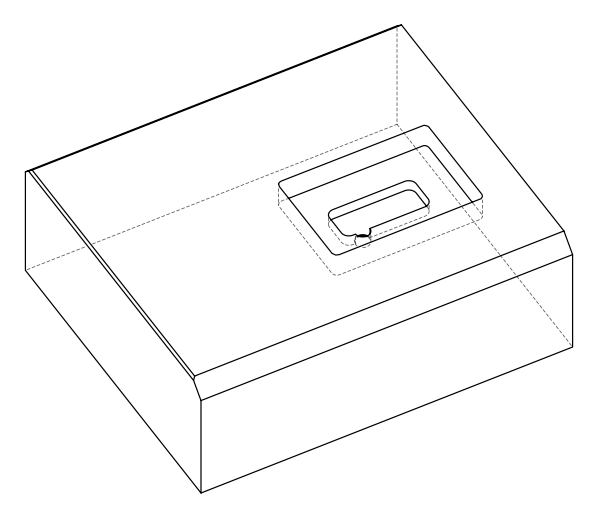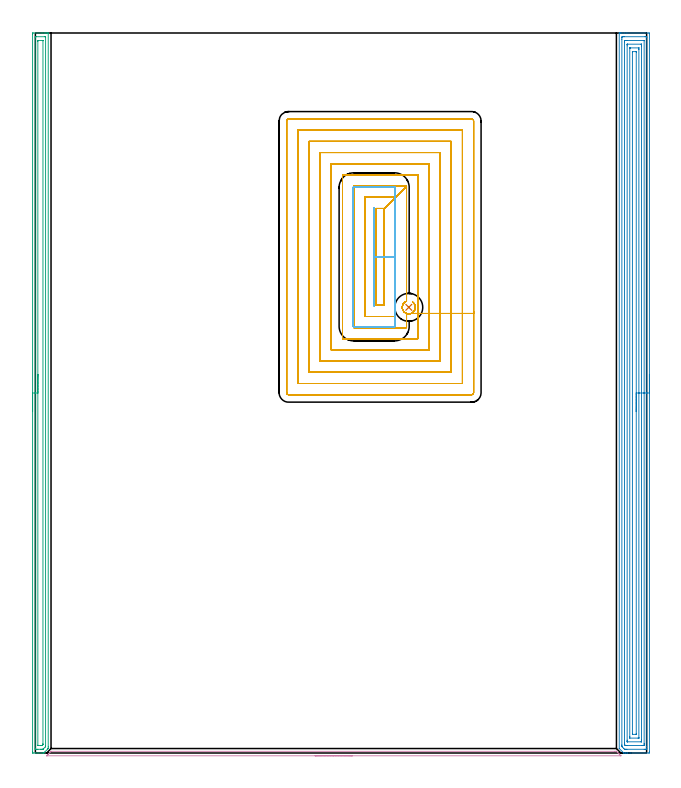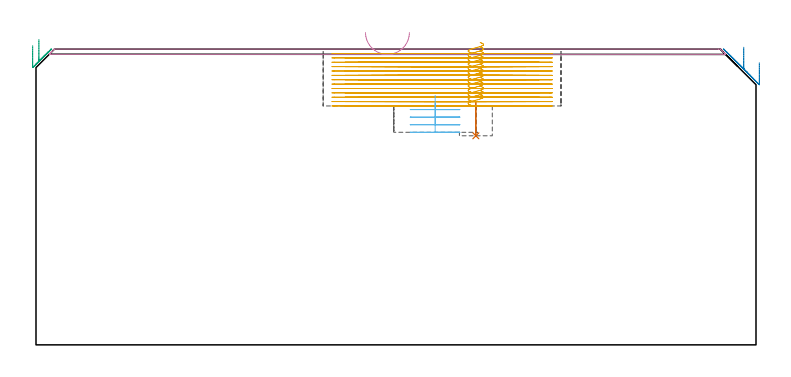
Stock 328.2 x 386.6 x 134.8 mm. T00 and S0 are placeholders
(PLAN: 6 operations, 3 tool changes, 107.9 min)
(1 INDEXABLE_INSERT_DRILL_BLIND_HOLE_FROM_SOLID | STEP1POCKET | UGT0302_001 | 0.07 min | 6963 mm3)
(2 AREA_MILL | FG_CHAMFER_SURFACE | UGT0205_001 | 18.85 min | 50730 mm3)
(3 AREA_MILL_1 | FG_CHAMFER_SURFACE_1 | UGT0205_001 | 9.5 min | 13640 mm3)
(4 AREA_MILL_2 | FG_CHAMFER_SURFACE_2 | UGT0205_001 | 2.61 min | 917 mm3)
(5 MILL_RECTANGULAR_POCKET | POCKET_RECTANGULAR_STRAIGHT | NXT0201_009 | Follow Part, ap 2, ae 75% | 74 min | 432909 mm3)
(6 MILL_RECTANGULAR_POCKET_1 | POCKET_RECTANGULAR_STRAIGHT_1 | UGT0201_133 | Follow Part, ap 3.75, ae 75% | 2.92 min | 39012 mm3)
(TOOL UGT0302_001 | Indexable Insert Drill 15mm | D15 PA180 FL50 Z2)
(TOOL UGT0205_001 | Chamfer Mill 20 x 3 x 45 deg. | D20 FL50 Z2)
(TOOL NXT0201_009 | ENDMILL 8mm [2P460-0800-NA 1630] | D8 FL26 Z6)
(TOOL UGT0201_133 | Carbide End Mill 15.0 | D15 FL30 Z4)
(OP 1 INDEXABLE_INSERT_DRILL_BLIND_HOLE_FROM_SOLID)
G17 G21 G94 G90
T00 M6
G54
G17 G0 G90 X200.5 Y239.3 S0 M3
G43 Z144.8 H0
G94 G81 G98 Z95.3 F250. R110.9
G80
M5
M2
(OP 2 AREA_MILL)
G17 G21 G94 G90
T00 M6
G54
G17 G0 G90 X329.7 Y203.3 S1061 M3
G43 Z144.8 H0
Z128.6
G94 G1 Y203.262 Z127.728 F250.
Y203.148 Z126.864
Y202.959 Z126.012
Y202.697 Z125.18
Y202.363 Z124.374
Y201.96 Z123.6
Y201.492 Z122.864
Y200.96 Z122.172
Y200.371 Z121.529
Y199.728 Z120.94
Y199.036 Z120.409
Y198.3 Z119.94
Y197.526 Z119.537
Y196.72 Z119.203
Y195.888 Z118.941
Y195.036 Z118.752
Y194.172 Z118.638
Y193.3 Z118.6
Y0.628
X329.698 Y0.284 Z118.601
X329.692 Y0.01 Z118.606
X329.416 Y0. Z118.882
X319.379 Z128.916
X317.962 Z130.335
X317.602 Z130.693
X316.882 Z131.417
X316.545 Z131.755
X315.901 Z132.397
X315.9 Y0.001 Z132.399
X313.504 Y2.396 Z134.795
X313.502 Y2.402 Z134.797
X313.5 Y2.416 Z134.8
Y386.419
X313.503 Y386.591 Z134.788
X313.542 Y386.6 Z134.749
X313.944 Z134.355
X314.217 Z134.082
X314.937 Z133.358
X316.185 Z132.112
X317.602 Z130.693
X329.417 Y386.599 Z118.881
X329.692 Y386.59 Z118.606
X329.699 Y386.315 Z118.599
X329.7 Y193.3 Z118.6
X328.286 Z120.014
Y3.31
X328.285 Y2.416 Z120.015
X328.284 Y2.395 Z120.016
X328.263 Y2.01 Z120.037
X327.786 Y2.002 Z120.514
X327.375 Y2.001 Z120.925
X326.9 Y2. Z121.4
X317.602 Y2.001 Z130.698
X317.125 Y2.003 Z131.175
X316.714 Y2.01 Z131.586
X316.327 Y2.035 Z131.973
X315.935 Y2.416 Z132.365
X315.825 Y2.525 Z132.475
X315.045 Y3.31 Z133.255
X314.937 Y3.425 Z133.363
X314.915 Y4.204 Z133.385
Y4.227
X314.914 Y383.29 Z133.386
X314.915 Y384.184 Z133.385
X314.916 Y384.205 Z133.384
X314.937 Y384.59 Z133.363
X315.414 Y384.597 Z132.886
X315.825 Y384.599 Z132.475
X316.3 Y384.6 Z132.
X327.375 Y384.599 Z120.925
X327.852 Y384.597 Z120.448
X328.263 Y384.59 Z120.037
X328.284 Y384.184 Z120.016
X328.285 Y384.162 Z120.015
X328.286 Y193.3 Z120.014
X326.872 Z121.428
X326.871 Y5.098 Z121.429
X326.87 Y4.712 Z121.43
X326.867 Y4.204 Z121.433
X326.864 Y4.02 Z121.436
X326.683 Y4.006 Z121.617
X326.486 Y4.003 Z121.814
X325.801 Y4. Z122.499
X325.598 Z122.702
X317.602 Y4.001 Z130.698
X316.913 Y4.004 Z131.387
X316.817 Y4.01 Z131.483
X316.714 Y4.097 Z131.586
X316.597 Y4.204 Z131.703
X316.475 Y4.327 Z131.825
X316.395 Y4.411 Z131.905
X316.335 Y4.477 Z131.965
X316.333 Y4.496 Z131.967
X316.331 Y4.59 Z131.969
X316.329 Y5.098 Z131.971
X316.328 Y5.486 Z131.972
X316.329 Y381.502 Z131.971
X316.33 Y381.888 Z131.97
X316.333 Y382.396 Z131.967
X316.335 Y382.58 Z131.965
X316.517 Y382.594 Z131.783
X316.714 Y382.597 Z131.586
X317.399 Y382.6 Z130.901
X317.602 Z130.698
X326.486 Y382.599 Z121.814
X326.689 Y382.597 Z121.611
X326.824 Y382.592 Z121.476
X326.865 Y382.589 Z121.435
X326.867 Y382.571 Z121.433
X326.869 Y382.525 Z121.431
X326.871 Y382.396 Z121.429
X326.872 Y193.3 Z121.428
X325.457 Z122.843
Y6.887
X325.453 Y6.138 Z122.847
X325.45 Y6.028 Z122.85
X325.447 Y6.009 Z122.853
X325.425 Y6.007 Z122.875
X325.37 Y6.004 Z122.93
X325.15 Y6.001 Z123.15
X318.048 Z130.252
X317.83 Y6.003 Z130.47
X317.776 Y6.006 Z130.524
X317.753 Y6.01 Z130.547
X317.749 Y6.023 Z130.551
X317.748 Y6.097 Z130.552
X317.743 Y6.745 Z130.557
Y6.887
Y379.713
X317.747 Y380.462 Z130.553
X317.75 Y380.572 Z130.55
X317.753 Y380.591 Z130.547
X317.775 Y380.593 Z130.525
X317.83 Y380.596 Z130.47
X318.05 Y380.599 Z130.25
X325.152 Z123.148
X325.37 Y380.597 Z122.93
X325.424 Y380.593 Z122.876
X325.447 Y380.59 Z122.853
X325.45 Y380.577 Z122.85
X325.452 Y380.503 Z122.848
X325.457 Y379.855 Z122.843
Y379.713
Y193.3
X324.043 Z124.257
X324.042 Y8.228 Z124.258
X324.041 Y8.079 Z124.259
X324.037 Y8.026 Z124.263
X324.035 Y8.009 Z124.265
X324.029 Y8.006 Z124.271
X323.988 Y8.003 Z124.312
X323.821 Y8.001 Z124.479
X323.603 Y8. Z124.697
X319.16 Y8.001 Z129.14
X319.158 Y8.003 Z129.142
X319.157 Y8.675 Z129.143
Y8.898
Y378.372
X319.159 Y378.521 Z129.141
X319.162 Y378.574 Z129.138
X319.165 Y378.591 Z129.135
X319.171 Y378.594 Z129.129
X319.211 Y378.597 Z129.089
X319.379 Y378.599 Z128.921
X319.597 Y378.6 Z128.703
X324.04 Y378.599 Z124.26
X324.042 Y378.597 Z124.258
X324.043 Y377.925 Z124.257
Y377.702
Y193.3
X322.629 Z125.671
X322.628 Y10.463 Z125.672
X322.627 Y10.169 Z125.673
X322.624 Y10.023 Z125.676
X322.622 Y10.012 Z125.678
X322.609 Y10.008 Z125.691
X322.57 Y10.003 Z125.73
X322.504 Y10.001 Z125.796
X320.726 Y10.002 Z127.574
X320.591 Y10.008 Z127.709
X320.58 Y10.01 Z127.72
X320.577 Y10.022 Z127.723
X320.574 Y10.066 Z127.726
X320.572 Y10.157 Z127.728
X320.571 Y376.137 Z127.729
X320.573 Y376.431 Z127.727
X320.576 Y376.577 Z127.724
X320.577 Y376.588 Z127.723
X320.591 Y376.592 Z127.709
X320.63 Y376.597 Z127.67
X320.696 Y376.599 Z127.604
X322.474 Y376.598 Z125.826
X322.609 Y376.592 Z125.691
X322.62 Y376.59 Z125.68
X322.623 Y376.578 Z125.677
X322.626 Y376.534 Z125.674
X322.628 Y376.443 Z125.672
X322.629 Y193.3 Z125.671
Y192.428 Z125.709
Y191.564 Z125.823
Y190.712 Z126.012
Y189.88 Z126.274
Y189.074 Z126.608
Y188.3 Z127.011
Y187.564 Z127.48
Y186.872 Z128.011
Y186.229 Z128.6
Y185.64 Z129.243
Y185.108 Z129.935
Y184.64 Z130.671
Y184.237 Z131.445
Y183.903 Z132.251
Y183.641 Z133.083
Y183.452 Z133.935
Y183.338 Z134.8
Y183.3 Z135.671
G0 Z144.8
M5
M2
(OP 3 AREA_MILL_1)
G17 G21 G94 G90
T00 M6
G54
G17 G0 G90 X-1.5 Y183.3 S1061 M3
G43 Z144.8 H0
Z136.4
G94 G1 Y183.338 Z135.528 F250.
Y183.452 Z134.663
Y183.641 Z133.812
Y183.903 Z132.98
Y184.237 Z132.174
Y184.64 Z131.4
Y185.109 Z130.664
Y185.64 Z129.972
Y186.229 Z129.329
Y186.872 Z128.739
Y187.564 Z128.208
Y188.3 Z127.74
Y189.074 Z127.337
Y189.88 Z127.003
Y190.712 Z126.741
Y191.564 Z126.552
Y192.428 Z126.438
Y193.3 Z126.4
Y385.972
X-1.496 Y386.593 Z126.402
X-1.494 Y386.596 Z126.403
X-0.875 Y386.6 Z127.022
X3.594 Z131.489
X5.02 Z132.916
X5.381 Z133.277
X6.105 Z134.005
X6.394 Z134.294
X6.831 Y386.593 Z134.723
X6.897 Y386.59 Z134.789
X6.9 Y386.419 Z134.8
X6.891 Y3.268 Z134.791
X6.884 Y2.434 Z134.784
X6.878 Y2.416 Z134.778
X6.857 Y2.377 Z134.757
X6.722 Y2.231 Z134.622
X4.998 Y0.5 Z132.897
X4.786 Y0.286 Z132.683
X4.68 Y0.181 Z132.577
X4.5 Y0.01 Z132.399
X4.488 Y0. Z132.387
X4.317 Z132.217
X3.594 Z131.488
X1.444 Z129.341
X0.018 Z127.914
X-1.127 Y0.001 Z126.769
X-1.494 Y0.005 Z126.403
X-1.496 Y0.008 Z126.401
X-1.499 Y0.628
X-1.5 Y193.3 Z126.4
X-0.086 Z127.814
X-0.085 Y384.288 Z127.815
X-0.084 Y384.392 Z127.816
X-0.079 Y384.59 Z127.821
X0.018 Y384.593 Z127.918
X0.497 Y384.599 Z128.397
X4.966 Y384.6 Z132.866
X5.381 Y384.597 Z133.281
X5.441 Y384.594 Z133.341
X5.471 Y384.591 Z133.371
X5.479 Y384.496 Z133.379
X5.484 Y384.288 Z133.384
X5.485 Y384.184 Z133.385
X5.477 Y4.013 Z133.377
X5.475 Y3.821 Z133.375
X5.47 Y3.443 Z133.37
X5.381 Y3.34 Z133.281
X5.367 Y3.324 Z133.267
X5.354 Y3.31 Z133.254
X4.475 Y2.428 Z132.375
X4.173 Y2.128 Z132.073
X4.089 Y2.048 Z131.989
X4.056 Y2.019 Z131.956
X4.001 Y2.009 Z131.901
X3.594 Y2.003 Z131.494
X3.116 Y2. Z131.016
X2.7 Z130.6
X1.328 Z129.228
X0.434 Z128.334
X0.018 Y2.003 Z127.918
X-0.041 Y2.006 Z127.859
X-0.071 Y2.009 Z127.829
X-0.079 Y2.104 Z127.821
X-0.084 Y2.312 Z127.816
X-0.085 Y2.416 Z127.815
X-0.086 Y193.3 Z127.814
X1.328 Z129.228
X1.329 Y381.979 Z129.229
X1.33 Y382.396 Z129.23
X1.333 Y382.515 Z129.233
X1.335 Y382.572 Z129.235
X1.343 Y382.59 Z129.243
X1.398 Y382.593 Z129.298
X1.603 Y382.599 Z129.503
X3.798 Z131.698
X3.934 Y382.597 Z131.834
X4.043 Y382.591 Z131.943
X4.066 Y382.588 Z131.966
X4.067 Y382.581 Z131.967
X4.069 Y382.555 Z131.969
X4.071 Y382.396 Z131.971
X4.063 Y5.098 Z131.963
X4.061 Y4.631 Z131.961
X4.058 Y4.523 Z131.958
X4.056 Y4.475 Z131.956
X4.025 Y4.441 Z131.925
X3.799 Y4.204 Z131.699
X3.694 Y4.104 Z131.594
X3.594 Y4.01 Z131.494
X2.903 Y4.001 Z130.803
X1.602 Z129.502
X1.466 Y4.003 Z129.366
X1.357 Y4.009 Z129.257
X1.334 Y4.012 Z129.234
X1.332 Y4.019 Z129.232
X1.33 Y4.045 Z129.23
X1.329 Y4.204 Z129.229
X1.328 Y193.3 Z129.228
Y194.172 Z129.266
Y195.037 Z129.38
Y195.888 Z129.569
Y196.72 Z129.831
Y197.526 Z130.165
Y198.3 Z130.568
Y199.036 Z131.037
Y199.728 Z131.568
Y200.371 Z132.157
Y200.96 Z132.801
Y201.492 Z133.493
Y201.96 Z134.228
Y202.363 Z135.002
Y202.697 Z135.808
Y202.959 Z136.64
Y203.148 Z137.492
Y203.262 Z138.357
Y203.3 Z139.228
G0 Z144.8
M5
M2
(OP 4 AREA_MILL_2)
G17 G21 G94 G90
T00 M6
G54
G17 G0 G90 X170.2 Y-1.5 S1061 M3
G43 Z144.8 H0
Z142.4
G94 G1 X170.162 Z141.528 F250.
X170.048 Z140.664
X169.859 Z139.812
X169.597 Z138.98
X169.263 Z138.174
X168.86 Z137.4
X168.391 Z136.664
X167.86 Z135.972
X167.271 Z135.329
X166.628 Z134.74
X165.936 Z134.208
X165.2 Z133.74
X164.426 Z133.337
X163.62 Z133.003
X162.788 Z132.741
X161.936 Z132.552
X161.072 Z132.438
X160.2 Z132.4
X6.389
X6.166 Y-1.499 Z132.401
X6.058 Y-1.496 Z132.403
X6.011 Y-1.492 Z132.406
X6.166 Y-1.333 Z132.565
X6.325 Y-1.173 Z132.722
X6.479 Y-1.019 Z132.878
X6.612 Y-0.886 Z133.011
X6.761 Y-0.736 Z133.159
X6.906 Y-0.593 Z133.305
X7.059 Y-0.44 Z133.458
X7.198 Y-0.3 Z133.596
X8.071 Y0.573 Z134.469
X8.398 Y0.898 Z134.798
X8.401 Y0.9 Z134.8
X311.109
X312. Y0.898 Z134.798
X312.002
X312.765 Y0.136 Z134.033
X313.494 Y-0.593 Z133.305
X313.639 Y-0.736 Z133.159
X314.085 Y-1.185 Z132.715
X314.211 Y-1.311 Z132.588
X314.383 Y-1.485 Z132.414
X314.384 Y-1.495 Z132.404
X314.383 Y-1.499 Z132.399
X160.2 Y-1.5 Z132.4
X159.328 Z132.438
X158.463 Z132.552
X157.612 Z132.741
X156.78 Z133.003
X155.974 Z133.337
X155.2 Z133.74
X154.464 Z134.208
X153.772 Z134.74
X153.129 Z135.329
X152.54 Z135.972
X152.008 Z136.664
X151.54 Z137.4
X151.137 Z138.174
X150.803 Z138.98
X150.541 Z139.812
X150.352 Z140.664
X150.238 Z141.528
X150.2 Z142.4
G0 Z144.8
M5
M2
(OP 5 MILL_RECTANGULAR_POCKET)
G17 G21 G94 G90
T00 M6
G54
G17 G0 G90 X202.47 Y242.175 S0 M3
G43 Z144.8 H1
Z137.8
G94 G1 X202.682 Y242.027 Z137.731 F250.
X203.1 Y241.627 Z137.575
X203.319 Y241.352 Z137.481
X203.475 Y241.137 Z137.41
X203.768 Y240.538 Z137.231
X203.944 Y239.895 Z137.053
X203.997 Y239.23 Z136.874
X203.924 Y238.567 Z136.695
X203.85 Y238.312 Z136.624
X203.8 Y238.141 Z136.576
X203.599 Y237.69 Z136.444
X203.392 Y237.343 Z136.336
X203.063 Y236.922 Z136.193
X202.706 Y236.589 Z136.062
X202.239 Y236.265 Z135.91
X202.006 Y236.134 Z135.838
X201.423 Y235.922 Z135.672
X200.812 Y235.814 Z135.505
X200.191 Z135.339
X199.58 Y235.922 Z135.173
X198.996 Y236.133 Z135.007
X198.763 Y236.264 Z134.935
X198.295 Y236.587 Z134.783
X197.94 Y236.918 Z134.652
X197.608 Y237.343 Z134.508
X197.387 Y237.712 Z134.393
X197.246 Y238.021 Z134.302
X197.119 Y238.417 Z134.19
X197.052 Y238.672 Z134.12
X196.996 Y239.315 Z133.947
X197.058 Y239.958 Z133.774
X197.127 Y240.213 Z133.703
X197.196 Y240.468 Z133.632
X197.468 Y241.055 Z133.459
X197.617 Y241.273 Z133.388
X197.951 Y241.69 Z133.245
X198.133 Y241.883 Z133.174
X198.568 Y242.22 Z133.026
X199.05 Y242.485 Z132.879
X199.3 Y242.576 Z132.808
Y304.4 F500.
X187.3 Y292.4
X182.9
Y240.4
X187.3
Y292.4
X193.3 Y298.4
X176.9
Y234.4
X193.3
Y298.4
X199.3 Y304.4
X170.9
Y228.4
X199.3
Y236.019
G3 X201.7 Y236.019 R3.557
G1 X205.3
Y310.4
X164.9
Y222.4
X205.3
Y236.019
X211.3
Y316.4
X158.9
Y216.4
X211.3
Y236.019
X217.3
Y322.4
X152.9
Y210.4
X217.3
Y236.019
X223.3
Y328.4
X146.9
Y204.4
X223.3
Y236.019
X229.3
Y334.4
X140.9
Y198.4
X229.3
Y236.019
X235.3
Y339.4
G3 X234.3 Y340.4 R1.
G1 X135.9
G3 X134.9 Y339.4 R1.
G1 Y193.4
G3 X135.9 Y192.4 R1.
G1 X234.3
G3 X235.3 Y193.4 R1.
G1 Y236.019
Y237.019
G0 X202.47 Y242.175 Z135.808
G1 X202.682 Y242.027 Z135.738 F250.
X203.1 Y241.627 Z135.583
X203.319 Y241.352 Z135.489
X203.475 Y241.137 Z135.418
X203.768 Y240.538 Z135.239
X203.944 Y239.895 Z135.06
X203.997 Y239.23 Z134.882
X203.924 Y238.567 Z134.703
X203.85 Y238.312 Z134.632
X203.8 Y238.141 Z134.584
X203.599 Y237.69 Z134.452
X203.392 Y237.343 Z134.343
X203.063 Y236.922 Z134.2
X202.706 Y236.589 Z134.069
X202.239 Y236.265 Z133.917
X202.006 Y236.134 Z133.846
X201.423 Y235.922 Z133.679
X200.812 Y235.814 Z133.513
X200.191 Z133.347
X199.58 Y235.922 Z133.181
X198.996 Y236.133 Z133.014
X198.763 Y236.264 Z132.943
X198.295 Y236.587 Z132.79
X197.94 Y236.918 Z132.66
X197.608 Y237.343 Z132.516
X197.387 Y237.712 Z132.4
X197.246 Y238.021 Z132.309
X197.119 Y238.417 Z132.198
X197.052 Y238.672 Z132.127
X196.996 Y239.315 Z131.954
X197.058 Y239.957 Z131.781
X197.127 Y240.213 Z131.711
X197.196 Y240.468 Z131.64
X197.468 Y241.055 Z131.466
X197.617 Y241.273 Z131.396
X197.951 Y241.69 Z131.253
X198.133 Y241.883 Z131.181
X198.568 Y242.22 Z131.034
X199.05 Y242.485 Z130.886
X199.3 Y242.576 Z130.815
Y304.4 F500.
X187.3 Y292.4
X182.9
Y240.4
X187.3
Y292.4
X193.3 Y298.4
X176.9
Y234.4
X193.3
Y298.4
X199.3 Y304.4
X170.9
Y228.4
X199.3
Y236.019
G3 X201.7 Y236.019 R3.557
G1 X205.3
Y310.4
X164.9
Y222.4
X205.3
Y236.019
X211.3
Y316.4
X158.9
Y216.4
X211.3
Y236.019
X217.3
Y322.4
X152.9
Y210.4
X217.3
Y236.019
X223.3
Y328.4
X146.9
Y204.4
X223.3
Y236.019
X229.3
Y334.4
X140.9
Y198.4
X229.3
Y236.019
X235.3
Y339.4
G3 X234.3 Y340.4 R1.
G1 X135.9
G3 X134.9 Y339.4 R1.
G1 Y193.4
G3 X135.9 Y192.4 R1.
G1 X234.3
G3 X235.3 Y193.4 R1.
G1 Y236.019
Y237.019
G0 X202.479 Y242.183 Z133.815
G1 X202.906 Y241.843 Z133.669 F250.
X203.329 Y241.356 Z133.496
X203.657 Y240.8 Z133.323
X203.879 Y240.194 Z133.15
X203.987 Y239.557 Z132.977
X203.977 Y238.912 Z132.804
X203.851 Y238.279 Z132.631
X203.757 Y238.03 Z132.56
X203.611 Y237.709 Z132.466
X203.392 Y237.343 Z132.351
X203.063 Y236.922 Z132.208
X202.706 Y236.589 Z132.077
X202.239 Y236.265 Z131.925
X202.006 Y236.134 Z131.853
X201.423 Y235.922 Z131.687
X200.812 Y235.814 Z131.521
X200.191 Z131.355
X199.58 Y235.922 Z131.188
X198.996 Y236.133 Z131.022
X198.763 Y236.264 Z130.95
X198.295 Y236.587 Z130.798
X197.94 Y236.918 Z130.668
X197.608 Y237.343 Z130.523
X197.387 Y237.712 Z130.408
X197.246 Y238.021 Z130.317
X197.119 Y238.417 Z130.206
X197.052 Y238.672 Z130.135
X196.996 Y239.285 Z129.97
X197.047 Y239.899 Z129.805
X197.205 Y240.494 Z129.64
X197.465 Y241.052 Z129.475
X197.615 Y241.27 Z129.404
X197.951 Y241.69 Z129.26
X198.133 Y241.883 Z129.189
X198.568 Y242.22 Z129.042
X199.05 Y242.485 Z128.894
X199.3 Y242.576 Z128.823
Y304.4 F500.
X187.3 Y292.4
X182.9
Y240.4
X187.3
Y292.4
X193.3 Y298.4
X176.9
Y234.4
X193.3
Y298.4
X199.3 Y304.4
X170.9
Y228.4
X199.3
Y236.019
G3 X201.7 Y236.019 R3.557
G1 X205.3
Y310.4
X164.9
Y222.4
X205.3
Y236.019
X211.3
Y316.4
X158.9
Y216.4
X211.3
Y236.019
X217.3
Y322.4
X152.9
Y210.4
X217.3
Y236.019
X223.3
Y328.4
X146.9
Y204.4
X223.3
Y236.019
X229.3
Y334.4
X140.9
Y198.4
X229.3
Y236.019
X235.3
Y339.4
G3 X234.3 Y340.4 R1.
G1 X135.9
G3 X134.9 Y339.4 R1.
G1 Y193.4
G3 X135.9 Y192.4 R1.
G1 X234.3
G3 X235.3 Y193.4 R1.
G1 Y236.019
Y237.019
G0 X202.479 Y242.183 Z131.823
G1 X202.906 Y241.843 Z131.677 F250.
X203.329 Y241.356 Z131.504
X203.657 Y240.8 Z131.331
X203.879 Y240.194 Z131.158
X203.987 Y239.557 Z130.985
X203.977 Y238.912 Z130.812
X203.851 Y238.279 Z130.639
X203.757 Y238.03 Z130.568
X203.611 Y237.709 Z130.473
X203.392 Y237.343 Z130.359
X203.063 Y236.922 Z130.216
X202.706 Y236.589 Z130.085
X202.239 Y236.265 Z129.933
X202.006 Y236.134 Z129.861
X201.423 Y235.922 Z129.695
X200.812 Y235.814 Z129.529
X200.191 Z129.362
X199.58 Y235.922 Z129.196
X198.996 Y236.133 Z129.03
X198.763 Y236.264 Z128.958
X198.295 Y236.587 Z128.806
X197.94 Y236.918 Z128.675
X197.608 Y237.343 Z128.531
X197.387 Y237.712 Z128.416
X197.246 Y238.021 Z128.325
X197.119 Y238.417 Z128.214
X197.052 Y238.672 Z128.143
X196.996 Y239.285 Z127.978
X197.047 Y239.899 Z127.813
X197.205 Y240.494 Z127.648
X197.465 Y241.052 Z127.483
X197.615 Y241.27 Z127.412
X197.951 Y241.69 Z127.268
X198.133 Y241.883 Z127.197
X198.568 Y242.22 Z127.049
X199.05 Y242.485 Z126.902
X199.3 Y242.576 Z126.831
Y304.4 F500.
X187.3 Y292.4
X182.9
Y240.4
X187.3
Y292.4
X193.3 Y298.4
X176.9
Y234.4
X193.3
Y298.4
X199.3 Y304.4
X170.9
Y228.4
X199.3
Y236.019
G3 X201.7 Y236.019 R3.557
G1 X205.3
Y310.4
X164.9
Y222.4
X205.3
Y236.019
X211.3
Y316.4
X158.9
Y216.4
X211.3
Y236.019
X217.3
Y322.4
X152.9
Y210.4
X217.3
Y236.019
X223.3
Y328.4
X146.9
Y204.4
X223.3
Y236.019
X229.3
Y334.4
X140.9
Y198.4
X229.3
Y236.019
X235.3
Y339.4
G3 X234.3 Y340.4 R1.
G1 X135.9
G3 X134.9 Y339.4 R1.
G1 Y193.4
G3 X135.9 Y192.4 R1.
G1 X234.3
G3 X235.3 Y193.4 R1.
G1 Y236.019
Y237.019
G0 X202.482 Y242.19 Z129.831
G1 X202.936 Y241.814 Z129.673 F250.
X203.35 Y241.327 Z129.502
X203.669 Y240.774 Z129.33
X203.884 Y240.172 Z129.159
X203.988 Y239.542 Z128.988
X203.976 Y238.903 Z128.817
X203.85 Y238.276 Z128.646
X203.756 Y238.028 Z128.574
X203.611 Y237.709 Z128.481
X203.392 Y237.343 Z128.366
X203.064 Y236.923 Z128.223
X202.702 Y236.586 Z128.091
X202.239 Y236.265 Z127.94
X201.728 Y236.019 Z127.788
X201.049 Y235.843 Z127.6
X200.348 Y235.804 Z127.412
X199.653 Y235.903 Z127.224
X198.991 Y236.136 Z127.036
X198.759 Y236.267 Z126.964
X198.295 Y236.587 Z126.813
X197.94 Y236.918 Z126.683
X197.608 Y237.343 Z126.539
X197.387 Y237.712 Z126.423
X197.246 Y238.021 Z126.332
X197.119 Y238.417 Z126.221
X197.052 Y238.672 Z126.15
X196.996 Y239.291 Z125.984
X197.049 Y239.909 Z125.818
X197.211 Y240.509 Z125.651
X197.465 Y241.05 Z125.491
X197.614 Y241.268 Z125.42
X197.954 Y241.693 Z125.274
X198.137 Y241.885 Z125.203
X198.57 Y242.221 Z125.056
X199.05 Y242.485 Z124.91
X199.3 Y242.576 Z124.838
Y304.4 F500.
X187.3 Y292.4
X182.9
Y240.4
X187.3
Y292.4
X193.3 Y298.4
X176.9
Y234.4
X193.3
Y298.4
X199.3 Y304.4
X170.9
Y228.4
X199.3
Y236.02
G3 X201.702 Y236.02 R3.556
G1 X205.3
Y310.4
X164.9
Y222.4
X205.3
Y236.02
X211.3
Y316.4
X158.9
Y216.4
X211.3
Y236.02
X217.3
Y322.4
X152.9
Y210.4
X217.3
Y236.02
X223.3
Y328.4
X146.9
Y204.4
X223.3
Y236.02
X229.3
Y334.4
X140.9
Y198.4
X229.3
Y236.02
X235.3
Y339.4
G3 X234.3 Y340.4 R1.
G1 X135.9
G3 X134.9 Y339.4 R1.
G1 Y193.4
G3 X135.9 Y192.4 R1.
G1 X234.3
G3 X235.3 Y193.4 R1.
G1 Y236.02
Y237.02
G0 X202.48 Y242.186 Z127.838
G1 X202.758 Y241.977 Z127.745 F250.
X202.948 Y241.788 Z127.673
X203.136 Y241.601 Z127.602
X203.525 Y241.052 Z127.422
X203.804 Y240.439 Z127.242
X203.961 Y239.786 Z127.061
X203.993 Y239.114 Z126.881
X203.897 Y238.448 Z126.701
X203.74 Y237.994 Z126.572
X203.603 Y237.697 Z126.485
X203.392 Y237.343 Z126.374
X203.064 Y236.923 Z126.231
X202.702 Y236.586 Z126.099
X202.239 Y236.265 Z125.948
X201.728 Y236.019 Z125.796
X201.049 Y235.843 Z125.608
X200.348 Y235.804 Z125.42
X199.653 Y235.903 Z125.232
X198.991 Y236.136 Z125.044
X198.759 Y236.267 Z124.972
X198.295 Y236.587 Z124.821
X197.94 Y236.918 Z124.691
X197.608 Y237.343 Z124.547
X197.388 Y237.711 Z124.432
X197.245 Y238.025 Z124.339
X197.119 Y238.417 Z124.229
X197.052 Y238.672 Z124.158
X196.996 Y239.247 Z124.004
X197.035 Y239.822 Z123.849
X197.168 Y240.384 Z123.694
X197.268 Y240.628 Z123.624
X197.369 Y240.873 Z123.553
X197.465 Y241.051 Z123.498
X197.614 Y241.269 Z123.428
X197.954 Y241.693 Z123.282
X198.137 Y241.885 Z123.211
X198.57 Y242.221 Z123.064
X199.05 Y242.485 Z122.917
X199.3 Y242.576 Z122.846
Y304.4 F500.
X187.3 Y292.4
X182.9
Y240.4
X187.3
Y292.4
X193.3 Y298.4
X176.9
Y234.4
X193.3
Y298.4
X199.3 Y304.4
X170.9
Y228.4
X199.3
Y236.02
G3 X201.702 Y236.02 R3.556
G1 X205.3
Y310.4
X164.9
Y222.4
X205.3
Y236.02
X211.3
Y316.4
X158.9
Y216.4
X211.3
Y236.02
X217.3
Y322.4
X152.9
Y210.4
X217.3
Y236.02
X223.3
Y328.4
X146.9
Y204.4
X223.3
Y236.02
X229.3
Y334.4
X140.9
Y198.4
X229.3
Y236.02
X235.3
Y339.4
G3 X234.3 Y340.4 R1.
G1 X135.9
G3 X134.9 Y339.4 R1.
G1 Y193.4
G3 X135.9 Y192.4 R1.
G1 X234.3
G3 X235.3 Y193.4 R1.
G1 Y236.02
Y237.02
G0 X202.48 Y242.186 Z125.846
G1 X202.76 Y241.975 Z125.752 F250.
X202.949 Y241.787 Z125.681
X203.138 Y241.599 Z125.609
X203.525 Y241.053 Z125.43
X203.802 Y240.444 Z125.251
X203.96 Y239.793 Z125.071
X203.993 Y239.125 Z124.892
X203.9 Y238.462 Z124.713
X203.74 Y237.994 Z124.58
X203.603 Y237.697 Z124.493
X203.392 Y237.343 Z124.382
X203.063 Y236.922 Z124.239
X202.706 Y236.589 Z124.108
X202.239 Y236.265 Z123.956
X202.006 Y236.134 Z123.884
X201.423 Y235.922 Z123.718
X200.812 Y235.814 Z123.552
X200.191 Z123.385
X199.58 Y235.922 Z123.219
X198.996 Y236.133 Z123.053
X198.763 Y236.264 Z122.981
X198.295 Y236.587 Z122.829
X197.94 Y236.918 Z122.699
X197.608 Y237.343 Z122.554
X197.388 Y237.711 Z122.439
X197.245 Y238.025 Z122.347
X197.119 Y238.417 Z122.237
X197.052 Y238.672 Z122.166
X196.996 Y239.315 Z121.993
X197.058 Y239.957 Z121.82
X197.127 Y240.212 Z121.749
X197.196 Y240.467 Z121.678
X197.469 Y241.056 Z121.504
X197.618 Y241.274 Z121.434
X197.951 Y241.69 Z121.291
X198.133 Y241.883 Z121.22
X198.568 Y242.22 Z121.072
X199.05 Y242.485 Z120.925
X199.3 Y242.576 Z120.854
Y304.4 F500.
X187.3 Y292.4
X182.9
Y240.4
X187.3
Y292.4
X193.3 Y298.4
X176.9
Y234.4
X193.3
Y298.4
X199.3 Y304.4
X170.9
Y228.4
X199.3
Y236.019
G3 X201.7 Y236.019 R3.557
G1 X205.3
Y310.4
X164.9
Y222.4
X205.3
Y236.019
X211.3
Y316.4
X158.9
Y216.4
X211.3
Y236.019
X217.3
Y322.4
X152.9
Y210.4
X217.3
Y236.019
X223.3
Y328.4
X146.9
Y204.4
X223.3
Y236.019
X229.3
Y334.4
X140.9
Y198.4
X229.3
Y236.019
X235.3
Y339.4
G3 X234.3 Y340.4 R1.
G1 X135.9
G3 X134.9 Y339.4 R1.
G1 Y193.4
G3 X135.9 Y192.4 R1.
G1 X234.3
G3 X235.3 Y193.4 R1.
G1 Y236.019
Y237.019
G0 X202.479 Y242.184 Z123.854
G1 X202.906 Y241.843 Z123.708 F250.
X203.329 Y241.356 Z123.535
X203.657 Y240.8 Z123.362
X203.879 Y240.194 Z123.189
X203.987 Y239.557 Z123.016
X203.977 Y238.912 Z122.843
X203.851 Y238.279 Z122.67
X203.757 Y238.03 Z122.598
X203.611 Y237.709 Z122.504
X203.392 Y237.343 Z122.39
X203.063 Y236.922 Z122.247
X202.706 Y236.589 Z122.116
X202.239 Y236.265 Z121.963
X202.006 Y236.134 Z121.892
X201.423 Y235.922 Z121.726
X200.812 Y235.814 Z121.559
X200.191 Z121.393
X199.58 Y235.922 Z121.227
X198.996 Y236.133 Z121.06
X198.763 Y236.264 Z120.989
X198.295 Y236.587 Z120.836
X197.94 Y236.918 Z120.706
X197.608 Y237.343 Z120.562
X197.387 Y237.712 Z120.447
X197.246 Y238.021 Z120.356
X197.119 Y238.417 Z120.244
X197.052 Y238.672 Z120.173
X196.996 Y239.315 Z120.001
X197.058 Y239.958 Z119.828
X197.127 Y240.213 Z119.757
X197.196 Y240.468 Z119.686
X197.469 Y241.056 Z119.512
X197.618 Y241.274 Z119.441
X197.951 Y241.69 Z119.299
X198.133 Y241.883 Z119.228
X198.568 Y242.22 Z119.08
X199.05 Y242.485 Z118.933
X199.3 Y242.576 Z118.862
Y304.4 F500.
X187.3 Y292.4
X182.9
Y240.4
X187.3
Y292.4
X193.3 Y298.4
X176.9
Y234.4
X193.3
Y298.4
X199.3 Y304.4
X170.9
Y228.4
X199.3
Y236.019
G3 X201.7 Y236.019 R3.557
G1 X205.3
Y310.4
X164.9
Y222.4
X205.3
Y236.019
X211.3
Y316.4
X158.9
Y216.4
X211.3
Y236.019
X217.3
Y322.4
X152.9
Y210.4
X217.3
Y236.019
X223.3
Y328.4
X146.9
Y204.4
X223.3
Y236.019
X229.3
Y334.4
X140.9
Y198.4
X229.3
Y236.019
X235.3
Y339.4
G3 X234.3 Y340.4 R1.
G1 X135.9
G3 X134.9 Y339.4 R1.
G1 Y193.4
G3 X135.9 Y192.4 R1.
G1 X234.3
G3 X235.3 Y193.4 R1.
G1 Y236.019
Y237.019
G0 X202.479 Y242.183 Z121.862
G1 X202.906 Y241.843 Z121.715 F250.
X203.329 Y241.356 Z121.542
X203.657 Y240.8 Z121.369
X203.879 Y240.194 Z121.196
X203.987 Y239.557 Z121.023
X203.977 Y238.912 Z120.85
X203.851 Y238.279 Z120.678
X203.757 Y238.03 Z120.606
X203.611 Y237.709 Z120.512
X203.392 Y237.343 Z120.397
X203.063 Y236.922 Z120.254
X202.706 Y236.589 Z120.123
X202.239 Y236.265 Z119.971
X202.006 Y236.134 Z119.9
X201.423 Y235.922 Z119.733
X200.812 Y235.814 Z119.567
X200.191 Z119.401
X199.58 Y235.922 Z119.234
X198.996 Y236.133 Z119.068
X198.763 Y236.264 Z118.997
X198.295 Y236.587 Z118.844
X197.94 Y236.918 Z118.714
X197.608 Y237.343 Z118.57
X197.387 Y237.712 Z118.454
X197.246 Y238.021 Z118.363
X197.119 Y238.417 Z118.252
X197.052 Y238.672 Z118.181
X196.996 Y239.285 Z118.016
X197.047 Y239.899 Z117.851
X197.205 Y240.494 Z117.686
X197.465 Y241.052 Z117.521
X197.615 Y241.27 Z117.451
X197.951 Y241.69 Z117.306
X198.133 Y241.883 Z117.235
X198.568 Y242.22 Z117.088
X199.05 Y242.485 Z116.94
X199.3 Y242.576 Z116.869
Y304.4 F500.
X187.3 Y292.4
X182.9
Y240.4
X187.3
Y292.4
X193.3 Y298.4
X176.9
Y234.4
X193.3
Y298.4
X199.3 Y304.4
X170.9
Y228.4
X199.3
Y236.019
G3 X201.7 Y236.019 R3.557
G1 X205.3
Y310.4
X164.9
Y222.4
X205.3
Y236.019
X211.3
Y316.4
X158.9
Y216.4
X211.3
Y236.019
X217.3
Y322.4
X152.9
Y210.4
X217.3
Y236.019
X223.3
Y328.4
X146.9
Y204.4
X223.3
Y236.019
X229.3
Y334.4
X140.9
Y198.4
X229.3
Y236.019
X235.3
Y339.4
G3 X234.3 Y340.4 R1.
G1 X135.9
G3 X134.9 Y339.4 R1.
G1 Y193.4
G3 X135.9 Y192.4 R1.
G1 X234.3
G3 X235.3 Y193.4 R1.
G1 Y236.019
Y237.019
G0 X202.479 Y242.183 Z119.869
G1 X202.906 Y241.843 Z119.723 F250.
X203.329 Y241.356 Z119.55
X203.657 Y240.8 Z119.377
X203.879 Y240.194 Z119.204
X203.987 Y239.557 Z119.031
X203.977 Y238.912 Z118.858
X203.851 Y238.279 Z118.685
X203.757 Y238.03 Z118.614
X203.611 Y237.709 Z118.519
X203.392 Y237.343 Z118.405
X203.063 Y236.922 Z118.262
X202.706 Y236.589 Z118.131
X202.239 Y236.265 Z117.979
X202.006 Y236.134 Z117.907
X201.423 Y235.922 Z117.741
X200.812 Y235.814 Z117.575
X200.191 Z117.408
X199.58 Y235.922 Z117.242
X198.996 Y236.133 Z117.076
X198.763 Y236.264 Z117.004
X198.295 Y236.587 Z116.852
X197.94 Y236.918 Z116.722
X197.608 Y237.343 Z116.577
X197.387 Y237.712 Z116.462
X197.246 Y238.021 Z116.371
X197.119 Y238.417 Z116.26
X197.052 Y238.672 Z116.189
X196.996 Y239.285 Z116.024
X197.047 Y239.899 Z115.859
X197.205 Y240.494 Z115.694
X197.465 Y241.052 Z115.529
X197.615 Y241.27 Z115.458
X197.951 Y241.69 Z115.314
X198.133 Y241.883 Z115.243
X198.568 Y242.22 Z115.096
X199.05 Y242.485 Z114.948
X199.3 Y242.576 Z114.877
Y304.4 F500.
X187.3 Y292.4
X182.9
Y240.4
X187.3
Y292.4
X193.3 Y298.4
X176.9
Y234.4
X193.3
Y298.4
X199.3 Y304.4
X170.9
Y228.4
X199.3
Y236.019
G3 X201.7 Y236.019 R3.557
G1 X205.3
Y310.4
X164.9
Y222.4
X205.3
Y236.019
X211.3
Y316.4
X158.9
Y216.4
X211.3
Y236.019
X217.3
Y322.4
X152.9
Y210.4
X217.3
Y236.019
X223.3
Y328.4
X146.9
Y204.4
X223.3
Y236.019
X229.3
Y334.4
X140.9
Y198.4
X229.3
Y236.019
X235.3
Y339.4
G3 X234.3 Y340.4 R1.
G1 X135.9
G3 X134.9 Y339.4 R1.
G1 Y193.4
G3 X135.9 Y192.4 R1.
G1 X234.3
G3 X235.3 Y193.4 R1.
G1 Y236.019
Y237.019
G0 X202.484 Y242.189 Z117.877
G1 X202.94 Y241.81 Z117.718 F250.
X203.353 Y241.323 Z117.547
X203.671 Y240.77 Z117.376
X203.885 Y240.169 Z117.205
X203.988 Y239.539 Z117.034
X203.976 Y238.901 Z116.863
X203.85 Y238.276 Z116.692
X203.755 Y238.027 Z116.621
X203.611 Y237.709 Z116.527
X203.392 Y237.343 Z116.413
X203.063 Y236.922 Z116.27
X202.706 Y236.589 Z116.139
X202.239 Y236.265 Z115.987
X202.006 Y236.134 Z115.915
X201.423 Y235.922 Z115.749
X200.812 Y235.814 Z115.582
X200.191 Z115.416
X199.58 Y235.922 Z115.25
X198.996 Y236.133 Z115.084
X198.763 Y236.264 Z115.012
X198.295 Y236.587 Z114.86
X197.94 Y236.918 Z114.729
X197.608 Y237.343 Z114.585
X197.387 Y237.712 Z114.47
X197.246 Y238.021 Z114.379
X197.119 Y238.417 Z114.267
X197.052 Y238.672 Z114.197
X196.996 Y239.285 Z114.032
X197.047 Y239.899 Z113.867
X197.205 Y240.494 Z113.702
X197.465 Y241.052 Z113.537
X197.615 Y241.27 Z113.466
X197.95 Y241.689 Z113.322
X198.133 Y241.882 Z113.251
X198.568 Y242.219 Z113.103
X199.05 Y242.485 Z112.956
X199.3 Y242.576 Z112.885
Y304.4 F500.
X187.3 Y292.4
X182.9
Y240.4
X187.3
Y292.4
X193.3 Y298.4
X176.9
Y234.4
X193.3
Y298.4
X199.3 Y304.4
X170.9
Y228.4
X199.3
Y236.019
G3 X201.7 Y236.019 R3.557
G1 X205.3
Y310.4
X164.9
Y222.4
X205.3
Y236.019
X211.3
Y316.4
X158.9
Y216.4
X211.3
Y236.019
X217.3
Y322.4
X152.9
Y210.4
X217.3
Y236.019
X223.3
Y328.4
X146.9
Y204.4
X223.3
Y236.019
X229.3
Y334.4
X140.9
Y198.4
X229.3
Y236.019
X235.3
Y339.4
G3 X234.3 Y340.4 R1.
G1 X135.9
G3 X134.9 Y339.4 R1.
G1 Y193.4
G3 X135.9 Y192.4 R1.
G1 X234.3
G3 X235.3 Y193.4 R1.
G1 Y236.019
Y237.019
G0 X202.477 Y242.184 Z115.885
G1 X202.928 Y241.821 Z115.73 F250.
X203.364 Y241.305 Z115.548
X203.695 Y240.715 Z115.367
X203.908 Y240.073 Z115.186
X203.995 Y239.402 Z115.005
X203.953 Y238.727 Z114.824
X203.891 Y238.468 Z114.752
X203.838 Y238.243 Z114.69
X203.755 Y238.027 Z114.628
X203.611 Y237.709 Z114.535
X203.392 Y237.343 Z114.42
X203.063 Y236.922 Z114.277
X202.706 Y236.589 Z114.146
X202.239 Y236.265 Z113.994
X201.729 Y236.019 Z113.842
X201.051 Y235.844 Z113.655
X200.352 Y235.804 Z113.467
X199.658 Y235.902 Z113.279
X198.997 Y236.133 Z113.092
X198.764 Y236.263 Z113.02
X198.292 Y236.59 Z112.866
X197.94 Y236.918 Z112.737
X197.608 Y237.343 Z112.593
X197.388 Y237.712 Z112.478
X197.245 Y238.023 Z112.386
X197.119 Y238.417 Z112.275
X197.052 Y238.672 Z112.204
X196.996 Y239.239 Z112.052
X197.033 Y239.808 Z111.899
X197.161 Y240.363 Z111.746
X197.26 Y240.608 Z111.676
X197.359 Y240.853 Z111.605
X197.466 Y241.053 Z111.544
X197.616 Y241.271 Z111.473
X197.95 Y241.689 Z111.33
X198.133 Y241.882 Z111.259
X198.568 Y242.219 Z111.111
X199.05 Y242.485 Z110.963
X199.3 Y242.576 Z110.892
Y304.4 F500.
X187.3 Y292.4
X182.9
Y240.4
X187.3
Y292.4
X193.3 Y298.4
X176.9
Y234.4
X193.3
Y298.4
X199.3 Y304.4
X170.9
Y228.4
X199.3
Y236.019
G3 X201.701 Y236.019 R3.557
G1 X205.3
Y310.4
X164.9
Y222.4
X205.3
Y236.019
X211.3
Y316.4
X158.9
Y216.4
X211.3
Y236.019
X217.3
Y322.4
X152.9
Y210.4
X217.3
Y236.019
X223.3
Y328.4
X146.9
Y204.4
X223.3
Y236.019
X229.3
Y334.4
X140.9
Y198.4
X229.3
Y236.019
X235.3
Y339.4
G3 X234.3 Y340.4 R1.
G1 X135.9
G3 X134.9 Y339.4 R1.
G1 Y193.4
G3 X135.9 Y192.4 R1.
G1 X234.3
G3 X235.3 Y193.4 R1.
G1 Y236.019
Y237.019
G0 X202.478 Y242.185 Z113.892
G1 X202.906 Y241.843 Z113.746 F250.
X203.329 Y241.356 Z113.573
X203.656 Y240.8 Z113.4
X203.878 Y240.193 Z113.227
X203.986 Y239.557 Z113.054
X203.977 Y238.912 Z112.881
X203.851 Y238.279 Z112.708
X203.757 Y238.03 Z112.637
X203.611 Y237.709 Z112.542
X203.392 Y237.343 Z112.428
X203.063 Y236.922 Z112.285
X202.706 Y236.589 Z112.154
X202.239 Y236.265 Z112.002
X201.729 Y236.019 Z111.85
X201.051 Y235.844 Z111.662
X200.352 Y235.804 Z111.474
X199.658 Y235.902 Z111.287
X198.997 Y236.133 Z111.099
X198.764 Y236.263 Z111.028
X198.292 Y236.59 Z110.874
X197.94 Y236.918 Z110.745
X197.608 Y237.343 Z110.6
X197.388 Y237.712 Z110.485
X197.245 Y238.023 Z110.393
X197.119 Y238.417 Z110.283
X197.052 Y238.672 Z110.212
X196.996 Y239.315 Z110.039
X197.058 Y239.957 Z109.866
X197.127 Y240.212 Z109.795
X197.196 Y240.467 Z109.725
X197.468 Y241.056 Z109.551
X197.618 Y241.274 Z109.48
X197.951 Y241.69 Z109.337
X198.133 Y241.883 Z109.266
X198.568 Y242.22 Z109.119
X199.05 Y242.485 Z108.971
X199.3 Y242.576 Z108.9
Y304.4 F500.
X187.3 Y292.4
X182.9
Y240.4
X187.3
Y292.4
X193.3 Y298.4
X176.9
Y234.4
X193.3
Y298.4
X199.3 Y304.4
X170.9
Y228.4
X199.3
Y236.019
G3 X201.701 Y236.019 R3.557
G1 X205.3
Y310.4
X164.9
Y222.4
X205.3
Y236.019
X211.3
Y316.4
X158.9
Y216.4
X211.3
Y236.019
X217.3
Y322.4
X152.9
Y210.4
X217.3
Y236.019
X223.3
Y328.4
X146.9
Y204.4
X223.3
Y236.019
X229.3
Y334.4
X140.9
Y198.4
X229.3
Y236.019
X235.3
Y339.4
G3 X234.3 Y340.4 R1.
G1 X135.9
G3 X134.9 Y339.4 R1.
G1 Y193.4
G3 X135.9 Y192.4 R1.
G1 X234.3
G3 X235.3 Y193.4 R1.
G1 Y236.019
Y237.019
G0 Z144.8
M5
M2
(OP 6 MILL_RECTANGULAR_POCKET_1)
G17 G21 G94 G90
T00 M6
G54
G17 G0 G90 X181.95 Y242.345 S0 M3
G43 Z144.8 H0
Z113.682
G94 G1 Y266.4 Z107.236 F250.
Y292.75 F500.
X181.85
Y240.05
X181.95
Y266.4
X193.2
Y303.7
G3 X192.9 Y304. R0.3
G1 X170.9
G3 X170.6 Y303.7 R0.3
G1 Y229.1
G3 X170.9 Y228.8 R0.3
G1 X192.9
G3 X193.2 Y229.1 R0.3
G1 Y266.4
Y267.4
G0 X181.95 Y242.345 Z110.236
G1 Y266.4 Z103.791 F250.
Y292.75 F500.
X181.85
Y240.05
X181.95
Y266.4
X193.2
Y303.7
G3 X192.9 Y304. R0.3
G1 X170.9
G3 X170.6 Y303.7 R0.3
G1 Y229.1
G3 X170.9 Y228.8 R0.3
G1 X192.9
G3 X193.2 Y229.1 R0.3
G1 Y266.4
Y267.4
G0 X181.95 Y242.345 Z106.791
G1 Y266.4 Z100.345 F250.
Y292.75 F500.
X181.85
Y240.05
X181.95
Y266.4
X193.2
Y303.7
G3 X192.9 Y304. R0.3
G1 X170.9
G3 X170.6 Y303.7 R0.3
G1 Y229.1
G3 X170.9 Y228.8 R0.3
G1 X192.9
G3 X193.2 Y229.1 R0.3
G1 Y266.4
Y267.4
G0 X181.95 Y242.345 Z103.345
G1 Y266.4 Z96.9 F250.
Y292.75 F500.
X181.85
Y240.05
X181.95
Y266.4
X193.2
Y303.7
G3 X192.9 Y304. R0.3
G1 X170.9
G3 X170.6 Y303.7 R0.3
G1 Y229.1
G3 X170.9 Y228.8 R0.3
G1 X192.9
G3 X193.2 Y229.1 R0.3
G1 Y266.4
Y267.4
G0 Z144.8
M5
M2
